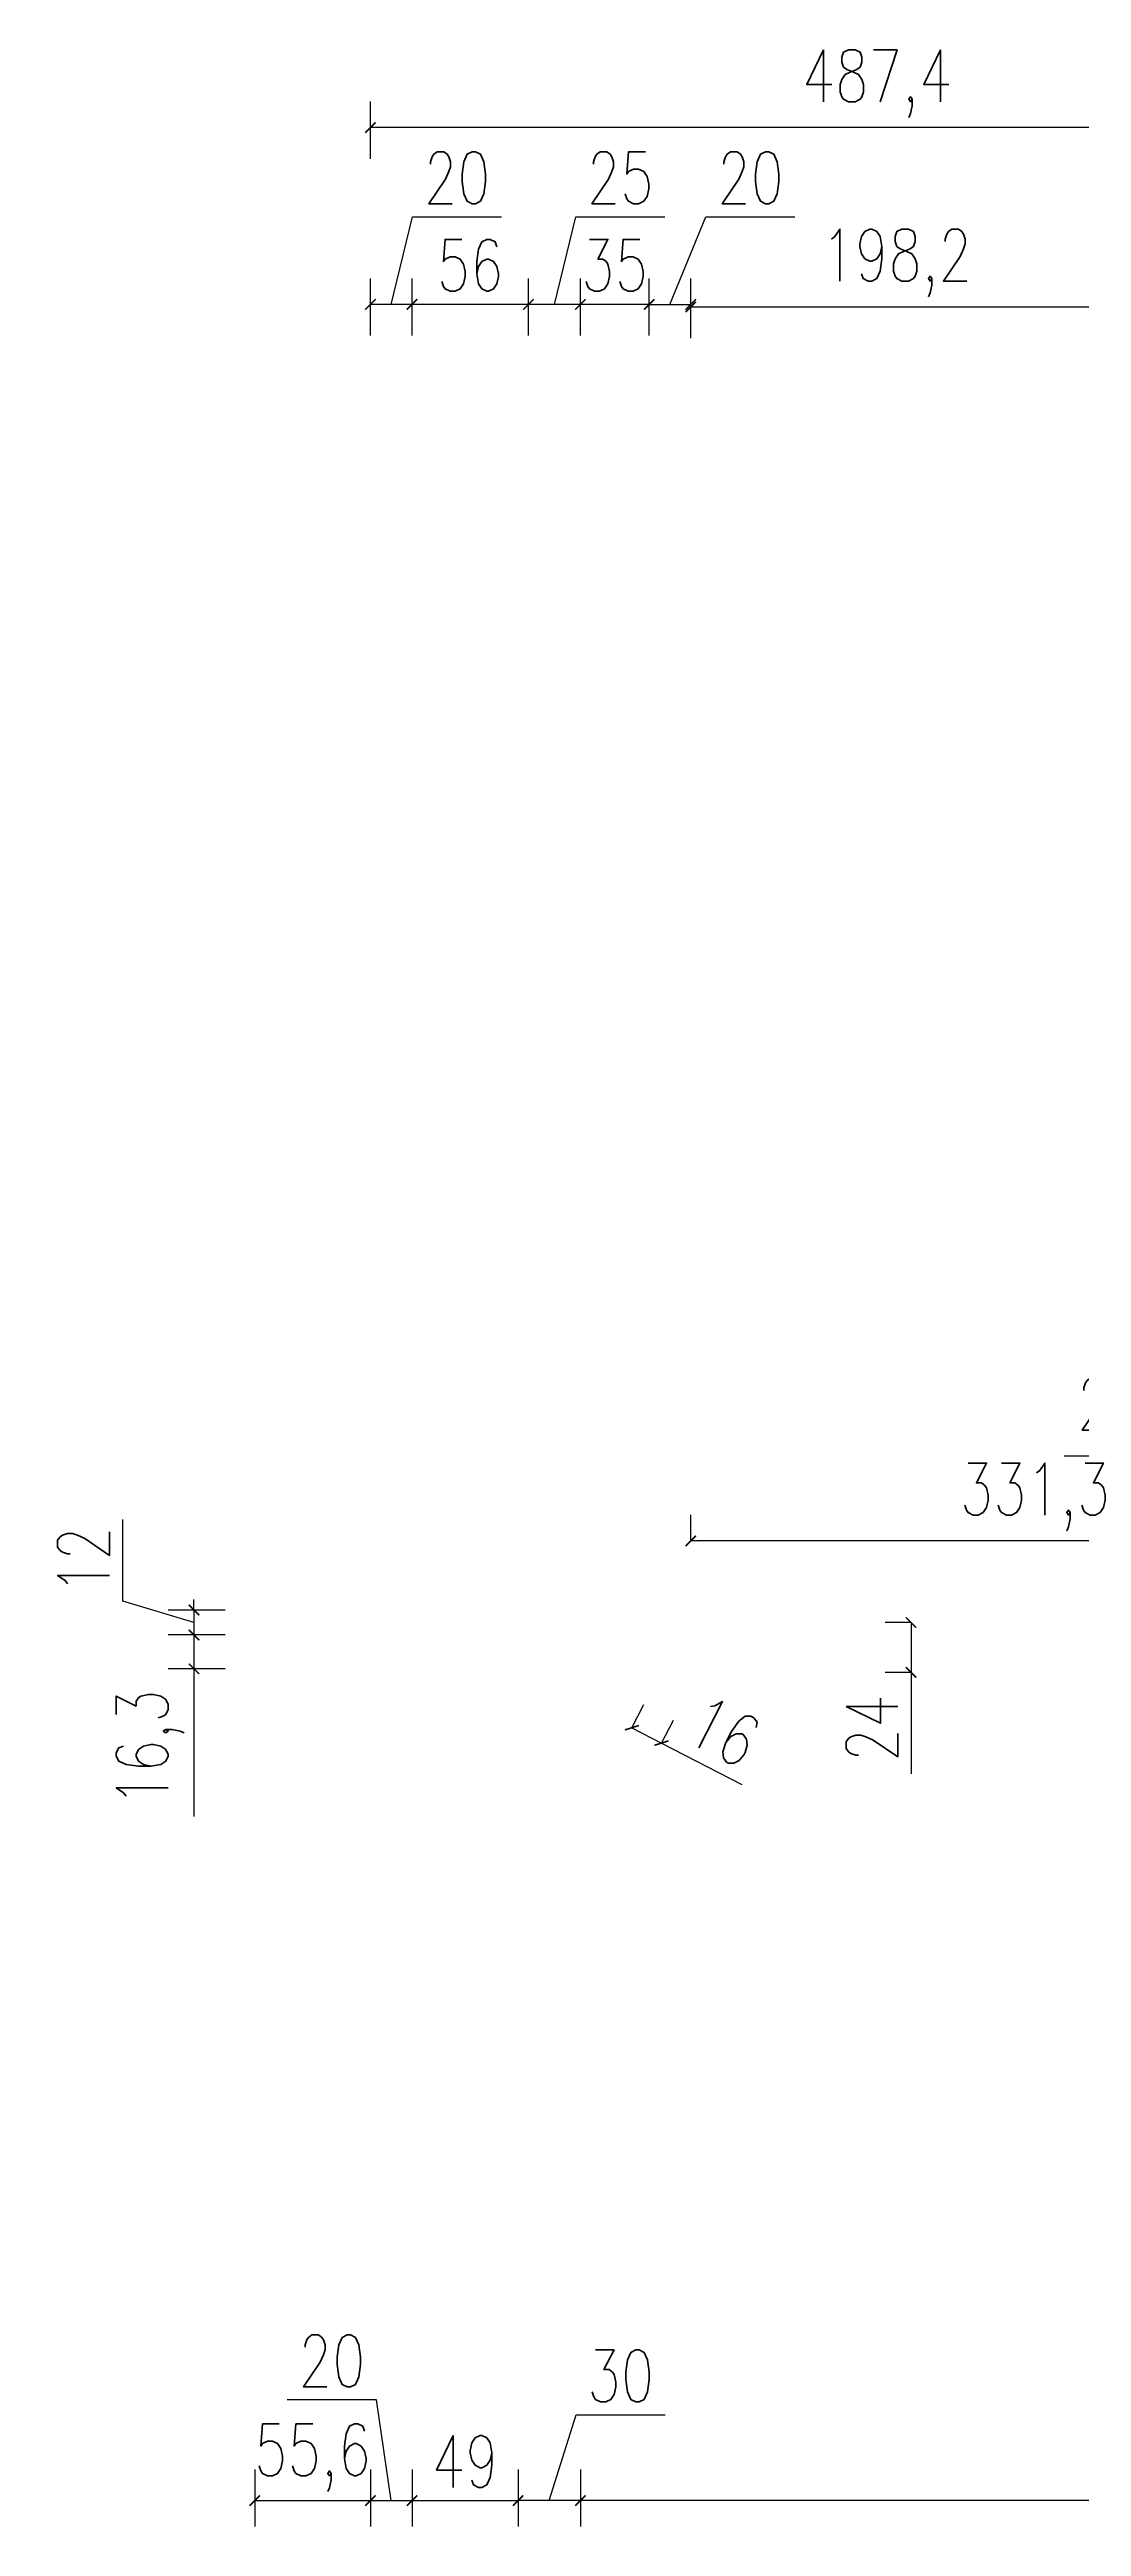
# Model space of a CAD drawing. Header units: millimetres. Extents: x -324080 to 120693, y -32448 to 53734.
# Drawn here: x -125054 to -124558, y -9594 to -8402 of the extents above; entities that cross this region are included whole.
import ezdxf

# ---------------------------------------------------------------- set-up
doc = ezdxf.new("R2010")
doc.units = ezdxf.units.MM
doc.layers.add('wymiary', color=253, linetype='Continuous', lineweight=5)
doc.styles.add('Opisowy', font='simplex.shx', dxfattribs={"width": 0.75, "height": 2.5})
doc.dimstyles.new('Opisowy', dxfattribs={"dimscale": 0, "dimtxt": 2.5, "dimasz": 0.5, "dimexe": 1.25, "dimexo": 0.625, "dimtad": 1, "dimdec": 1, "dimtxsty": 'Opisowy', "dimblk": 'ARCHTICK', "dimcen": 1, "dimadec": 0, "dimazin": 0, "dimtfac": 1, "dimtdec": 1, "dimtmove": 0, "dimatfit": 3, "dimfxl": 1.5, "dimfxlon": 1, "dimarcsym": 0})

# ---------------------------------------------------------------- blocks, each defined once
blk = doc.blocks.new('_ArchTick')
at = {"color": 0, "linetype": 'ByBlock', "const_width": 0.15}
blk.add_lwpolyline([(-0.5, -0.5), (0.5, 0.5)], dxfattribs=at)
blk = doc.blocks.new('*D127')
at = {"layer": 'Defpoints', "color": 0, "transparency": 16777216}
for p in [(-124798.6, -9478.3), (-123906.4, -9481.3), (-124798.6, -9581.2)]:
    blk.add_point(p, dxfattribs=at)
at = {"layer": 'wymiary', "color": 0, "lineweight": -2, "transparency": 16777216}
for p, q in [((-124798.6, -9566.2), (-124798.6, -9593.7)), ((-123906.4, -9566.2), (-123906.4, -9593.7)), ((-123906.4, -9581.2), (-124798.6, -9581.2))]:
    blk.add_line(p, q, dxfattribs=at)
at = {"layer": 'wymiary', "color": 0, "lineweight": -2, "transparency": 16777216, "xscale": 5, "yscale": 5, "zscale": 5, "rotation": 180}
blk.add_blockref('_ArchTick', (-124798.6, -9581.2), dxfattribs=at)
at = {"layer": 'wymiary', "color": 0, "lineweight": -2, "transparency": 16777216, "xscale": 5, "yscale": 5, "zscale": 5}
blk.add_blockref('_ArchTick', (-123906.4, -9581.2), dxfattribs=at)
at = {"layer": 'wymiary', "color": 0, "lineweight": 9, "transparency": 16777216, "insert": (-124352.5, -9560), "char_height": 25, "attachment_point": 5, "style": 'Opisowy'}
blk.add_mtext('892,3', dxfattribs=at)
blk = doc.blocks.new('*D128')
at = {"layer": 'Defpoints', "color": 0, "transparency": 16777216}
for p in [(-124828.6, -9475.3), (-124798.6, -9478.3), (-124828.6, -9581.2)]:
    blk.add_point(p, dxfattribs=at)
at = {"layer": 'wymiary', "color": 0, "lineweight": -2, "transparency": 16777216}
for p, q in [((-124813.6, -9581.2), (-124800.6, -9539.9)), ((-124800.6, -9539.9), (-124757.8, -9539.9)), ((-124828.6, -9566.2), (-124828.6, -9593.7)), ((-124798.6, -9566.2), (-124798.6, -9593.7)), ((-124798.6, -9581.2), (-124828.6, -9581.2))]:
    blk.add_line(p, q, dxfattribs=at)
at = {"layer": 'wymiary', "color": 0, "lineweight": -2, "transparency": 16777216, "xscale": 5, "yscale": 5, "zscale": 5, "rotation": 180}
blk.add_blockref('_ArchTick', (-124828.6, -9581.2), dxfattribs=at)
at = {"layer": 'wymiary', "color": 0, "lineweight": -2, "transparency": 16777216, "xscale": 5, "yscale": 5, "zscale": 5}
blk.add_blockref('_ArchTick', (-124798.6, -9581.2), dxfattribs=at)
at = {"layer": 'wymiary', "color": 0, "lineweight": 9, "transparency": 16777216, "insert": (-124779.2, -9521.2), "char_height": 25, "attachment_point": 5, "style": 'Opisowy'}
blk.add_mtext('30', dxfattribs=at)
blk = doc.blocks.new('*D130')
at = {"layer": 'Defpoints', "color": 0, "transparency": 16777216}
for p in [(-124899.6, -9152.8), (-124984.5, -9164.8), (-124899.6, -9164.8)]:
    blk.add_point(p, dxfattribs=at)
at = {"layer": 'wymiary', "color": 0, "lineweight": -2, "transparency": 16777216}
for p, q in [((-125018.8, -9148.5), (-125018.8, -9109.2)), ((-124984.5, -9158.8), (-125018.8, -9148.5)), ((-124984.5, -9152.8), (-124984.5, -9147.8)), ((-124969.5, -9152.8), (-124997, -9152.8)), ((-124984.5, -9152.8), (-124984.5, -9164.8)), ((-124984.5, -9152.8), (-124984.5, -9164.8)), ((-124969.5, -9164.8), (-124997, -9164.8)), ((-124984.5, -9164.8), (-124984.5, -9169.8))]:
    blk.add_line(p, q, dxfattribs=at)
at = {"layer": 'wymiary', "color": 0, "lineweight": -2, "transparency": 16777216, "xscale": 5, "yscale": 5, "zscale": 5}
for p, rotation in [((-124984.5, -9152.8), 270), ((-124984.5, -9164.8), 90)]:
    blk.add_blockref('_ArchTick', p, dxfattribs=dict(at, rotation=rotation))
at = {"layer": 'wymiary', "color": 0, "lineweight": 9, "transparency": 16777216, "insert": (-125037.6, -9128.9), "char_height": 25, "attachment_point": 5, "rotation": 90, "style": 'Opisowy'}
blk.add_mtext('12', dxfattribs=at)
blk = doc.blocks.new('*D131')
at = {"layer": 'Defpoints', "color": 0, "transparency": 16777216}
for p in [(-124899.6, -9238.3), (-124955.3, -9254.6), (-124899.6, -9581.2)]:
    blk.add_point(p, dxfattribs=at)
at = {"layer": 'wymiary', "color": 0, "lineweight": -2, "transparency": 16777216}
for p, q in [((-124955.3, -9566.2), (-124955.3, -9593.7)), ((-124899.6, -9566.2), (-124899.6, -9593.7)), ((-124955.3, -9581.2), (-124899.6, -9581.2))]:
    blk.add_line(p, q, dxfattribs=at)
at = {"layer": 'wymiary', "color": 0, "lineweight": -2, "transparency": 16777216, "xscale": 5, "yscale": 5, "zscale": 5, "rotation": 180}
blk.add_blockref('_ArchTick', (-124955.3, -9581.2), dxfattribs=at)
at = {"layer": 'wymiary', "color": 0, "lineweight": -2, "transparency": 16777216, "xscale": 5, "yscale": 5, "zscale": 5}
blk.add_blockref('_ArchTick', (-124899.6, -9581.2), dxfattribs=at)
at = {"layer": 'wymiary', "color": 0, "lineweight": 9, "transparency": 16777216, "insert": (-124927.4, -9560.6), "char_height": 25, "attachment_point": 5, "style": 'Opisowy'}
blk.add_mtext('55,6', dxfattribs=at)
blk = doc.blocks.new('*D132')
at = {"layer": 'Defpoints', "color": 0, "transparency": 16777216}
for p in [(-124899.6, -9238.3), (-124879.6, -9238.3), (-124879.6, -9581.2)]:
    blk.add_point(p, dxfattribs=at)
at = {"layer": 'wymiary', "color": 0, "lineweight": -2, "transparency": 16777216}
for p, q in [((-124896.7, -9532.8), (-124939.6, -9532.8)), ((-124889.6, -9581.2), (-124896.7, -9532.8)), ((-124899.6, -9566.2), (-124899.6, -9593.7)), ((-124879.6, -9566.2), (-124879.6, -9593.7)), ((-124899.6, -9581.2), (-124879.6, -9581.2))]:
    blk.add_line(p, q, dxfattribs=at)
at = {"layer": 'wymiary', "color": 0, "lineweight": -2, "transparency": 16777216, "xscale": 5, "yscale": 5, "zscale": 5, "rotation": 180}
blk.add_blockref('_ArchTick', (-124899.6, -9581.2), dxfattribs=at)
at = {"layer": 'wymiary', "color": 0, "lineweight": -2, "transparency": 16777216, "xscale": 5, "yscale": 5, "zscale": 5}
blk.add_blockref('_ArchTick', (-124879.6, -9581.2), dxfattribs=at)
at = {"layer": 'wymiary', "color": 0, "lineweight": 9, "transparency": 16777216, "insert": (-124918.1, -9514), "char_height": 25, "attachment_point": 5, "style": 'Opisowy'}
blk.add_mtext('20', dxfattribs=at)
blk = doc.blocks.new('*D133')
at = {"layer": 'Defpoints', "color": 0, "transparency": 16777216}
for p in [(-124879.6, -9238.3), (-124828.6, -9475.3), (-124828.6, -9581.2)]:
    blk.add_point(p, dxfattribs=at)
at = {"layer": 'wymiary', "color": 0, "lineweight": -2, "transparency": 16777216}
for p, q in [((-124879.6, -9566.2), (-124879.6, -9593.7)), ((-124828.6, -9566.2), (-124828.6, -9593.7)), ((-124879.6, -9581.2), (-124828.6, -9581.2))]:
    blk.add_line(p, q, dxfattribs=at)
at = {"layer": 'wymiary', "color": 0, "lineweight": -2, "transparency": 16777216, "xscale": 5, "yscale": 5, "zscale": 5, "rotation": 180}
blk.add_blockref('_ArchTick', (-124879.6, -9581.2), dxfattribs=at)
at = {"layer": 'wymiary', "color": 0, "lineweight": -2, "transparency": 16777216, "xscale": 5, "yscale": 5, "zscale": 5}
blk.add_blockref('_ArchTick', (-124828.6, -9581.2), dxfattribs=at)
at = {"layer": 'wymiary', "color": 0, "lineweight": 9, "transparency": 16777216, "insert": (-124854.1, -9562.4), "char_height": 25, "attachment_point": 5, "style": 'Opisowy'}
blk.add_mtext('49', dxfattribs=at)
blk = doc.blocks.new('*D134')
at = {"layer": 'Defpoints', "color": 0, "transparency": 16777216}
for p in [(-124983.2, -9164.8), (-124984.5, -9181.1), (-124955.3, -9181.1)]:
    blk.add_point(p, dxfattribs=at)
at = {"layer": 'wymiary', "color": 0, "lineweight": -2, "transparency": 16777216}
for p, q in [((-124984.5, -9164.8), (-124997, -9164.8)), ((-124984.5, -9164.8), (-124984.5, -9181.1)), ((-124969.5, -9181.1), (-124997, -9181.1)), ((-124984.5, -9181.1), (-124984.5, -9252.1))]:
    blk.add_line(p, q, dxfattribs=at)
at = {"layer": 'wymiary', "color": 0, "lineweight": -2, "transparency": 16777216, "xscale": 5, "yscale": 5, "zscale": 5}
for p, rotation in [((-124984.5, -9164.8), 90), ((-124984.5, -9181.1), 270)]:
    blk.add_blockref('_ArchTick', p, dxfattribs=dict(at, rotation=rotation))
at = {"layer": 'wymiary', "color": 0, "lineweight": 9, "transparency": 16777216, "insert": (-125005.6, -9219.1), "char_height": 25, "attachment_point": 5, "rotation": 90, "style": 'Opisowy'}
blk.add_mtext('16,3', dxfattribs=at)
blk = doc.blocks.new('*D143')
at = {"layer": 'Defpoints', "color": 0, "transparency": 16777216}
for p in [(-124639.5, -9158.8), (-124639.5, -9182.8), (-124639.5, -9182.8)]:
    blk.add_point(p, dxfattribs=at)
at = {"layer": 'wymiary', "color": 0, "lineweight": -2, "transparency": 16777216}
for p, q in [((-124639.5, -9158.8), (-124652, -9158.8)), ((-124639.5, -9158.8), (-124639.5, -9182.8)), ((-124639.5, -9182.8), (-124652, -9182.8)), ((-124639.5, -9182.8), (-124639.5, -9231.6))]:
    blk.add_line(p, q, dxfattribs=at)
at = {"layer": 'wymiary', "color": 0, "lineweight": -2, "transparency": 16777216, "xscale": 5, "yscale": 5, "zscale": 5}
for p, rotation in [((-124639.5, -9158.8), 90), ((-124639.5, -9182.8), 270)]:
    blk.add_blockref('_ArchTick', p, dxfattribs=dict(at, rotation=rotation))
at = {"layer": 'wymiary', "color": 0, "lineweight": 9, "transparency": 16777216, "insert": (-124658.3, -9209.7), "char_height": 25, "attachment_point": 5, "rotation": 90, "style": 'Opisowy'}
blk.add_mtext('24', dxfattribs=at)
blk = doc.blocks.new('*D144')
at = {"layer": 'Defpoints', "color": 0, "transparency": 16777216}
for p in [(-124773.8, -9209.4), (-124759.6, -9216.8), (-124759.6, -9216.8)]:
    blk.add_point(p, dxfattribs=at)
at = {"layer": 'wymiary', "color": 0, "lineweight": -2, "transparency": 16777216}
for p, q in [((-124773.8, -9209.4), (-124768, -9198.3)), ((-124773.8, -9209.4), (-124759.6, -9216.8)), ((-124759.6, -9216.8), (-124753.8, -9205.7)), ((-124759.6, -9216.8), (-124721, -9236.8))]:
    blk.add_line(p, q, dxfattribs=at)
at = {"layer": 'wymiary', "color": 0, "lineweight": -2, "transparency": 16777216, "xscale": 5, "yscale": 5, "zscale": 5}
for p, rotation in [((-124773.8, -9209.4), 152.5932701378605), ((-124759.6, -9216.8), 332.5932701378605)]:
    blk.add_blockref('_ArchTick', p, dxfattribs=dict(at, rotation=rotation))
at = {"layer": 'wymiary', "color": 0, "lineweight": 9, "transparency": 16777216, "insert": (-124729.5, -9211.3), "char_height": 25, "attachment_point": 5, "rotation": 332.5933, "style": 'Opisowy'}
blk.add_mtext('16', dxfattribs=at)
blk = doc.blocks.new('*D151')
at = {"layer": 'Defpoints', "color": 0, "transparency": 16777216}
for p in [(-124798.6, -8524.7), (-124798.6, -8722.4), (-124765.5, -8722.4)]:
    blk.add_point(p, dxfattribs=at)
at = {"layer": 'wymiary', "color": 0, "lineweight": -2, "transparency": 16777216}
for p, q in [((-124798.6, -8539.7), (-124798.6, -8512.2)), ((-124765.5, -8539.7), (-124765.5, -8512.2)), ((-124765.5, -8524.7), (-124798.6, -8524.7))]:
    blk.add_line(p, q, dxfattribs=at)
at = {"layer": 'wymiary', "color": 0, "lineweight": -2, "transparency": 16777216, "xscale": 5, "yscale": 5, "zscale": 5, "rotation": 180}
blk.add_blockref('_ArchTick', (-124798.6, -8524.7), dxfattribs=at)
at = {"layer": 'wymiary', "color": 0, "lineweight": -2, "transparency": 16777216, "xscale": 5, "yscale": 5, "zscale": 5}
blk.add_blockref('_ArchTick', (-124765.5, -8524.7), dxfattribs=at)
at = {"layer": 'wymiary', "color": 0, "lineweight": 9, "transparency": 16777216, "insert": (-124782.1, -8505.9), "char_height": 25, "attachment_point": 5, "style": 'Opisowy'}
blk.add_mtext('35', dxfattribs=at)
blk = doc.blocks.new('*D694')
at = {"layer": 'Defpoints', "color": 0, "transparency": 16777216}
for p in [(-124414.2, -9119.5), (-124414.2, -9163.8), (-124391.6, -9163.8)]:
    blk.add_point(p, dxfattribs=at)
at = {"layer": 'wymiary', "color": 0, "lineweight": -2, "transparency": 16777216}
for p, q in [((-124497, -9078.7), (-124565.8, -9078.7)), ((-124402.9, -9119.5), (-124497, -9078.7)), ((-124414.2, -9134.5), (-124414.2, -9107)), ((-124391.6, -9134.5), (-124391.6, -9107)), ((-124391.6, -9119.5), (-124414.2, -9119.5))]:
    blk.add_line(p, q, dxfattribs=at)
at = {"layer": 'wymiary', "color": 0, "lineweight": -2, "transparency": 16777216, "xscale": 5, "yscale": 5, "zscale": 5, "rotation": 180}
blk.add_blockref('_ArchTick', (-124414.2, -9119.5), dxfattribs=at)
at = {"layer": 'wymiary', "color": 0, "lineweight": -2, "transparency": 16777216, "xscale": 5, "yscale": 5, "zscale": 5}
blk.add_blockref('_ArchTick', (-124391.6, -9119.5), dxfattribs=at)
at = {"layer": 'wymiary', "color": 0, "transparency": 16777216, "insert": (-124531.4, -9057.5), "char_height": 25, "attachment_point": 5, "style": 'Opisowy'}
blk.add_mtext('22,6', dxfattribs=at)
blk = doc.blocks.new('*D695')
at = {"layer": 'Defpoints', "color": 0, "transparency": 16777216}
for p in [(-124745.5, -9119.5), (-124745.5, -9119.5), (-124414.2, -9163.8)]:
    blk.add_point(p, dxfattribs=at)
at = {"layer": 'wymiary', "color": 0, "lineweight": -2, "transparency": 16777216}
for p, q in [((-124745.5, -9119.5), (-124745.5, -9107)), ((-124414.2, -9134.5), (-124414.2, -9107)), ((-124414.2, -9119.5), (-124745.5, -9119.5))]:
    blk.add_line(p, q, dxfattribs=at)
at = {"layer": 'wymiary', "color": 0, "lineweight": -2, "transparency": 16777216, "xscale": 5, "yscale": 5, "zscale": 5, "rotation": 180}
blk.add_blockref('_ArchTick', (-124745.5, -9119.5), dxfattribs=at)
at = {"layer": 'wymiary', "color": 0, "lineweight": -2, "transparency": 16777216, "xscale": 5, "yscale": 5, "zscale": 5}
blk.add_blockref('_ArchTick', (-124414.2, -9119.5), dxfattribs=at)
at = {"layer": 'wymiary', "color": 0, "transparency": 16777216, "insert": (-124579.9, -9098.4), "char_height": 25, "attachment_point": 5, "style": 'Opisowy'}
blk.add_mtext('331,3', dxfattribs=at)
blk = doc.blocks.new('*D696')
at = {"layer": 'Defpoints', "color": 0, "transparency": 16777216}
for p in [(-124745.5, -8524.7), (-124765.5, -9152.8), (-124745.5, -9152.8)]:
    blk.add_point(p, dxfattribs=at)
at = {"layer": 'wymiary', "color": 0, "lineweight": -2, "transparency": 16777216}
for p, q in [((-124755.5, -8524.7), (-124738.3, -8482.6)), ((-124738.3, -8482.6), (-124695.4, -8482.6)), ((-124765.5, -8539.7), (-124765.5, -8512.2)), ((-124745.5, -8539.7), (-124745.5, -8512.2)), ((-124765.5, -8524.7), (-124745.5, -8524.7))]:
    blk.add_line(p, q, dxfattribs=at)
at = {"layer": 'wymiary', "color": 0, "lineweight": -2, "transparency": 16777216, "xscale": 5, "yscale": 5, "zscale": 5, "rotation": 180}
blk.add_blockref('_ArchTick', (-124765.5, -8524.7), dxfattribs=at)
at = {"layer": 'wymiary', "color": 0, "lineweight": -2, "transparency": 16777216, "xscale": 5, "yscale": 5, "zscale": 5}
blk.add_blockref('_ArchTick', (-124745.5, -8524.7), dxfattribs=at)
at = {"layer": 'wymiary', "color": 0, "transparency": 16777216, "insert": (-124716.8, -8463.8), "char_height": 25, "attachment_point": 5, "style": 'Opisowy'}
blk.add_mtext('20', dxfattribs=at)
blk = doc.blocks.new('*D697')
at = {"layer": 'Defpoints', "color": 0, "transparency": 16777216}
for p in [(-124823.6, -8524.7), (-124798.6, -8722.4), (-124823.6, -9158.8)]:
    blk.add_point(p, dxfattribs=at)
at = {"layer": 'wymiary', "color": 0, "lineweight": -2, "transparency": 16777216}
for p, q in [((-124811.1, -8524.7), (-124800.8, -8482.6)), ((-124800.8, -8482.6), (-124758, -8482.6)), ((-124823.6, -8539.7), (-124823.6, -8512.2)), ((-124798.6, -8539.7), (-124798.6, -8512.2)), ((-124798.6, -8524.7), (-124823.6, -8524.7))]:
    blk.add_line(p, q, dxfattribs=at)
at = {"layer": 'wymiary', "color": 0, "lineweight": -2, "transparency": 16777216, "xscale": 5, "yscale": 5, "zscale": 5, "rotation": 180}
blk.add_blockref('_ArchTick', (-124823.6, -8524.7), dxfattribs=at)
at = {"layer": 'wymiary', "color": 0, "lineweight": -2, "transparency": 16777216, "xscale": 5, "yscale": 5, "zscale": 5}
blk.add_blockref('_ArchTick', (-124798.6, -8524.7), dxfattribs=at)
at = {"layer": 'wymiary', "color": 0, "transparency": 16777216, "insert": (-124779.4, -8463.8), "char_height": 25, "attachment_point": 5, "style": 'Opisowy'}
blk.add_mtext('25', dxfattribs=at)
blk = doc.blocks.new('*D698')
at = {"layer": 'Defpoints', "color": 0, "transparency": 16777216}
for p in [(-124879.6, -8524.7), (-124879.6, -9156.3), (-124823.6, -9158.8)]:
    blk.add_point(p, dxfattribs=at)
at = {"layer": 'wymiary', "color": 0, "lineweight": -2, "transparency": 16777216}
for p, q in [((-124879.6, -8539.7), (-124879.6, -8512.2)), ((-124823.6, -8539.7), (-124823.6, -8512.2)), ((-124823.6, -8524.7), (-124879.6, -8524.7))]:
    blk.add_line(p, q, dxfattribs=at)
at = {"layer": 'wymiary', "color": 0, "lineweight": -2, "transparency": 16777216, "xscale": 5, "yscale": 5, "zscale": 5, "rotation": 180}
blk.add_blockref('_ArchTick', (-124879.6, -8524.7), dxfattribs=at)
at = {"layer": 'wymiary', "color": 0, "lineweight": -2, "transparency": 16777216, "xscale": 5, "yscale": 5, "zscale": 5}
blk.add_blockref('_ArchTick', (-124823.6, -8524.7), dxfattribs=at)
at = {"layer": 'wymiary', "color": 0, "transparency": 16777216, "insert": (-124851.6, -8505.9), "char_height": 25, "attachment_point": 5, "style": 'Opisowy'}
blk.add_mtext('56', dxfattribs=at)
blk = doc.blocks.new('*D699')
at = {"layer": 'Defpoints', "color": 0, "transparency": 16777216}
for p in [(-124899.6, -8524.7), (-124899.6, -9158.8), (-124879.6, -9156.3)]:
    blk.add_point(p, dxfattribs=at)
at = {"layer": 'wymiary', "color": 0, "lineweight": -2, "transparency": 16777216}
for p, q in [((-124889.6, -8524.7), (-124879.3, -8482.6)), ((-124879.3, -8482.6), (-124836.5, -8482.6)), ((-124899.6, -8539.7), (-124899.6, -8512.2)), ((-124879.6, -8539.7), (-124879.6, -8512.2)), ((-124879.6, -8524.7), (-124899.6, -8524.7))]:
    blk.add_line(p, q, dxfattribs=at)
at = {"layer": 'wymiary', "color": 0, "lineweight": -2, "transparency": 16777216, "xscale": 5, "yscale": 5, "zscale": 5, "rotation": 180}
blk.add_blockref('_ArchTick', (-124899.6, -8524.7), dxfattribs=at)
at = {"layer": 'wymiary', "color": 0, "lineweight": -2, "transparency": 16777216, "xscale": 5, "yscale": 5, "zscale": 5}
blk.add_blockref('_ArchTick', (-124879.6, -8524.7), dxfattribs=at)
at = {"layer": 'wymiary', "color": 0, "transparency": 16777216, "insert": (-124857.9, -8463.8), "char_height": 25, "attachment_point": 5, "style": 'Opisowy'}
blk.add_mtext('20', dxfattribs=at)
blk = doc.blocks.new('*D700')
at = {"layer": 'Defpoints', "color": 0, "transparency": 16777216}
for p in [(-124547.3, -8525.9), (-124547.3, -8860.8), (-124745.5, -9107)]:
    blk.add_point(p, dxfattribs=at)
at = {"layer": 'wymiary', "color": 0, "lineweight": -2, "transparency": 16777216}
for p, q in [((-124745.5, -8540.9), (-124745.5, -8513.4)), ((-124547.3, -8540.9), (-124547.3, -8513.4)), ((-124745.5, -8525.9), (-124547.3, -8525.9))]:
    blk.add_line(p, q, dxfattribs=at)
at = {"layer": 'wymiary', "color": 0, "lineweight": -2, "transparency": 16777216, "xscale": 5, "yscale": 5, "zscale": 5, "rotation": 180}
blk.add_blockref('_ArchTick', (-124745.5, -8525.9), dxfattribs=at)
at = {"layer": 'wymiary', "color": 0, "lineweight": -2, "transparency": 16777216, "xscale": 5, "yscale": 5, "zscale": 5}
blk.add_blockref('_ArchTick', (-124547.3, -8525.9), dxfattribs=at)
at = {"layer": 'wymiary', "color": 0, "transparency": 16777216, "insert": (-124646.4, -8504.8), "char_height": 25, "attachment_point": 5, "style": 'Opisowy'}
blk.add_mtext('198,2', dxfattribs=at)
blk = doc.blocks.new('*D710')
at = {"layer": 'Defpoints', "color": 0, "transparency": 16777216}
for p in [(-124899.6, -8439.6), (-124412.2, -8703.8), (-124899.6, -9142.8)]:
    blk.add_point(p, dxfattribs=at)
at = {"layer": 'wymiary', "color": 0, "lineweight": -2, "transparency": 16777216}
for p, q in [((-124899.6, -8454.6), (-124899.6, -8427.1)), ((-124412.2, -8454.6), (-124412.2, -8427.1)), ((-124412.2, -8439.6), (-124899.6, -8439.6))]:
    blk.add_line(p, q, dxfattribs=at)
at = {"layer": 'wymiary', "color": 0, "lineweight": -2, "transparency": 16777216, "xscale": 5, "yscale": 5, "zscale": 5, "rotation": 180}
blk.add_blockref('_ArchTick', (-124899.6, -8439.6), dxfattribs=at)
at = {"layer": 'wymiary', "color": 0, "lineweight": -2, "transparency": 16777216, "xscale": 5, "yscale": 5, "zscale": 5}
blk.add_blockref('_ArchTick', (-124412.2, -8439.6), dxfattribs=at)
at = {"layer": 'wymiary', "color": 0, "transparency": 16777216, "insert": (-124655.9, -8418.5), "char_height": 25, "attachment_point": 5, "style": 'Opisowy'}
blk.add_mtext('487,4', dxfattribs=at)

msp = doc.modelspace()

# ---------------------------------------------------------------- dimensions: what is measured, and where the dimension line sits
at = {"layer": 'wymiary'}
for base, p1, p2, picture, middle in [((-124899.62, -8439.62), (-124412.19, -8703.81), (-124899.62, -9142.81), '*D710', (-124655.9, -8418.49)), ((-124879.62, -8524.7), (-124823.62, -9158.81), (-124879.62, -9156.31), '*D698', (-124851.62, -8505.95)), ((-124547.31, -8525.95), (-124745.51, -9106.99), (-124547.31, -8860.81), '*D700', (-124646.41, -8504.82)), ((-124745.51, -9119.49), (-124414.2, -9163.81), (-124745.51, -9119.49), '*D695', (-124579.85, -9098.35))]:
    dim = msp.add_linear_dim(base=base, p1=p1, p2=p2, dimstyle='Opisowy', dxfattribs=at)
    dim.commit()
    dim.dimension.update_dxf_attribs({"geometry": picture, "text_midpoint": middle})
for base, p1, p2, picture, middle in [((-124899.62, -8524.7), (-124879.62, -9156.31), (-124899.62, -9158.81), '*D699', (-124873.06, -8482.56)), ((-124823.62, -8524.7), (-124798.62, -8722.38), (-124823.62, -9158.81), '*D697', (-124794.56, -8482.56)), ((-124745.51, -8524.7), (-124765.51, -9152.81), (-124745.51, -9152.81), '*D696', (-124732, -8482.56)), ((-124414.2, -9119.49), (-124391.59, -9163.81), (-124414.2, -9163.81), '*D694', (-124503.26, -9078.68))]:
    dim = msp.add_linear_dim(base=base, p1=p1, p2=p2, dimstyle='Opisowy', dxfattribs=at)
    dim.commit()
    dim.dimension.update_dxf_attribs({"geometry": picture, "text_midpoint": middle, "dimtype": 160})
at = {"layer": 'wymiary', "lineweight": 9}
for base, p1, p2, text, picture, middle, dimtype in [((-124798.62, -8524.7), (-124765.51, -8722.38), (-124798.62, -8722.38), '35', '*D151', (-124782.06, -8524.7), 161), ((-124828.62, -9581.16), (-124879.62, -9238.31), (-124828.62, -9475.31), '49', '*D133', (-124854.12, -9581.16), 160)]:
    dim = msp.add_linear_dim(base=base, p1=p1, p2=p2, angle=180, text=text, dimstyle='Opisowy', dxfattribs=at)
    dim.commit()
    dim.dimension.update_dxf_attribs({"geometry": picture, "text_midpoint": middle, "dimtype": dimtype})
for base, p1, p2, picture, middle in [((-124984.47, -9164.81), (-124899.62, -9152.81), (-124899.62, -9164.81), '*D130', (-125037.6, -9142.25)), ((-124984.4721, -9181.0612), (-124983.2221, -9164.8081), (-124955.2654, -9181.0612), '*D134', (-125005.6031, -9219.0969))]:
    dim = msp.add_linear_dim(base=base, p1=p1, p2=p2, angle=270, dimstyle='Opisowy', dxfattribs=at)
    dim.commit()
    dim.dimension.update_dxf_attribs({"geometry": picture, "text_midpoint": middle})
for p1, p2, picture, middle in [((-124639.51, -9158.81), (-124639.51, -9182.81), '*D143', (-124658.26, -9209.68)), ((-124773.78, -9209.43), (-124759.57, -9216.79), '*D144', (-124729.46, -9211.29))]:
    dim = msp.add_aligned_dim(p1=p1, p2=p2, distance=0, dimstyle='Opisowy', dxfattribs=at)
    dim.commit()
    dim.dimension.update_dxf_attribs({"geometry": picture, "text_midpoint": middle})
for base, p1, p2, picture, middle in [((-124899.6201, -9581.1576), (-124955.2654, -9254.5612), (-124899.6201, -9238.3081), '*D131', (-124927.4427, -9560.5766)), ((-124879.62, -9581.16), (-124899.62, -9238.31), (-124879.62, -9238.31), '*D132', (-124902.96, -9532.79))]:
    dim = msp.add_linear_dim(base=base, p1=p1, p2=p2, angle=180, dimstyle='Opisowy', dxfattribs=at)
    dim.commit()
    dim.dimension.update_dxf_attribs({"geometry": picture, "text_midpoint": middle, "dimtype": 160})
dim = msp.add_linear_dim(base=(-124828.62, -9581.16), p1=(-124798.62, -9478.31), p2=(-124828.62, -9475.31), dimstyle='Opisowy', dxfattribs=at)
dim.commit()
dim.dimension.update_dxf_attribs({"geometry": '*D128', "text_midpoint": (-124794.39, -9539.93), "dimtype": 160})
dim = msp.add_linear_dim(base=(-124798.62, -9581.16), p1=(-123906.36, -9481.31), p2=(-124798.62, -9478.31), dimstyle='Opisowy', dxfattribs=at)
dim.commit()
dim.dimension.update_dxf_attribs({"geometry": '*D127', "text_midpoint": (-124352.49, -9560.03)})

doc.saveas('drawing.dxf')
